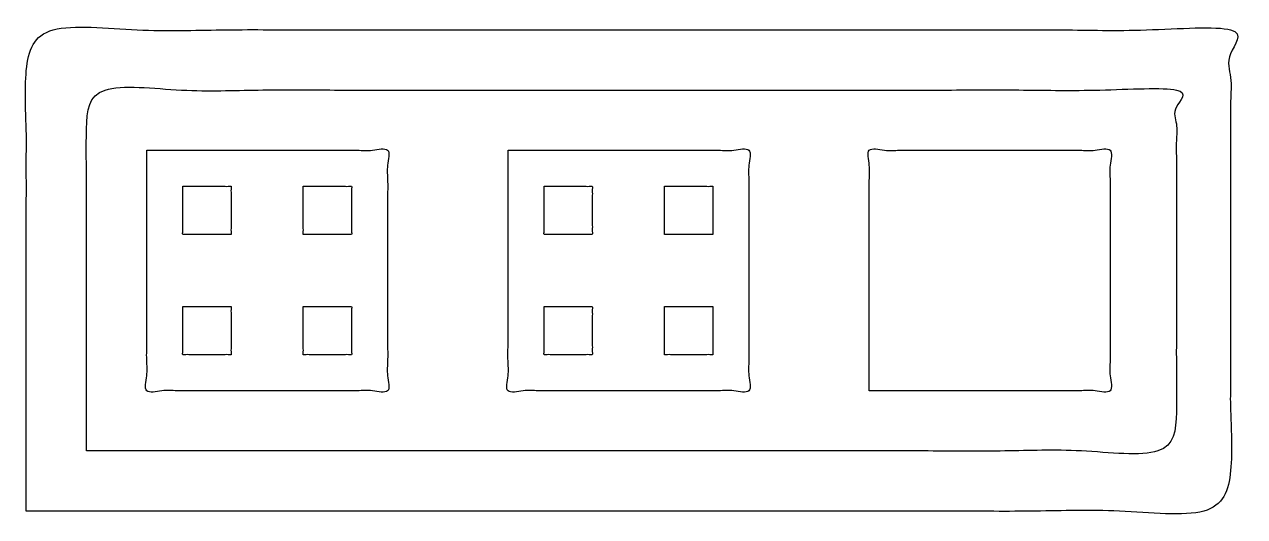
# Model space of a CAD drawing. Header units: millimetres. Extents: x 0 to 101, y 0 to 40.
import ezdxf

# ---------------------------------------------------------------- set-up
doc = ezdxf.new("R2010")
doc.units = ezdxf.units.MM
doc.header["$MEASUREMENT"] = 0
doc.layers.add('Default', color=18, linetype='Continuous', true_color=0x000000)
doc.layers.add('Layer 03', color=5, linetype='Continuous', true_color=0x0000ff)

msp = doc.modelspace()

# ---------------------------------------------------------------- linework, layer by layer
at = {"layer": 'Default'}
for points, knots in [([(0, 0), (50, 0), (100, 0), (100, 20), (100, 40), (50, 40), (0, 40), (0, 20), (0, 0)], [0, 0, 0, 70, 70, 109.5, 109.5, 179.5, 179.5, 219, 219, 219]), ([(10, 30), (10, 20), (10, 10), (20, 10), (30, 10), (30, 20), (30, 30), (20, 30), (10, 30)], [0, 0, 0, 20, 20, 40, 40, 60, 60, 80, 80, 80]), ([(40, 30), (40, 20), (40, 10), (50, 10), (60, 10), (60, 20), (60, 30), (50, 30), (40, 30)], [0, 0, 0, 20, 20, 40, 40, 60, 60, 80, 80, 80]), ([(70, 10), (80, 10), (90, 10), (90, 20), (90, 30), (80, 30), (70, 30), (70, 20), (70, 10)], [0, 0, 0, 20, 20, 40, 40, 60, 60, 80, 80, 80])]:
    msp.add_open_spline(points, degree=2, knots=knots, dxfattribs=at)
at = {"layer": 'Layer 03'}
for points, knots in [([(5, 5), (50.25, 5), (95.5, 5), (95.5, 20), (95.5, 35), (50.25, 35), (5, 35), (5, 20), (5, 5)], [0, 0, 0, 60.5, 60.5, 90.5, 90.5, 151, 151, 181, 181, 181]), ([(13, 27), (13, 25), (13, 23), (15, 23), (17, 23), (17, 25), (17, 27), (15, 27), (13, 27)], [0, 0, 0, 8, 8, 16, 16, 24, 24, 32, 32, 32]), ([(23, 27), (23, 25), (23, 23), (25, 23), (27, 23), (27, 25), (27, 27), (25, 27), (23, 27)], [0, 0, 0, 8, 8, 16, 16, 24, 24, 32, 32, 32]), ([(43, 27), (43, 25), (43, 23), (45, 23), (47, 23), (47, 25), (47, 27), (45, 27), (43, 27)], [0, 0, 0, 8, 8, 16, 16, 24, 24, 32, 32, 32]), ([(53, 27), (53, 25), (53, 23), (55, 23), (57, 23), (57, 25), (57, 27), (55, 27), (53, 27)], [0, 0, 0, 8, 8, 16, 16, 24, 24, 32, 32, 32]), ([(13, 17), (13, 15), (13, 13), (15, 13), (17, 13), (17, 15), (17, 17), (15, 17), (13, 17)], [0, 0, 0, 8, 8, 16, 16, 24, 24, 32, 32, 32]), ([(23, 17), (23, 15), (23, 13), (25, 13), (27, 13), (27, 15), (27, 17), (25, 17), (23, 17)], [0, 0, 0, 8, 8, 16, 16, 24, 24, 32, 32, 32]), ([(43, 17), (43, 15), (43, 13), (45, 13), (47, 13), (47, 15), (47, 17), (45, 17), (43, 17)], [0, 0, 0, 8, 8, 16, 16, 24, 24, 32, 32, 32]), ([(53, 17), (53, 15), (53, 13), (55, 13), (57, 13), (57, 15), (57, 17), (55, 17), (53, 17)], [0, 0, 0, 8, 8, 16, 16, 24, 24, 32, 32, 32])]:
    msp.add_open_spline(points, degree=2, knots=knots, dxfattribs=at)

doc.saveas('drawing.dxf')
